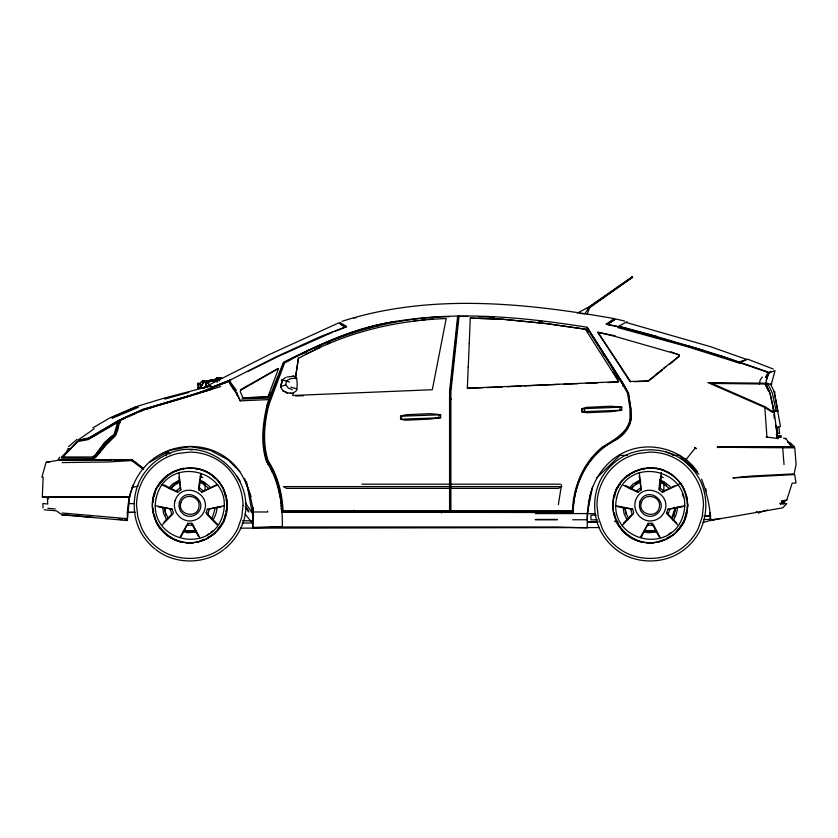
<?xml version="1.0" encoding="UTF-8"?>
<svg xmlns="http://www.w3.org/2000/svg" width="838" height="838" viewBox="0 0 838 838"><rect width="100%" height="100%" fill="white"/><g stroke="black" fill="none" stroke-linecap="round" stroke-linejoin="round"><path stroke-width="1.26" d="M400.574 419.199L438.85 417.858L438.85 414.841L440.61 414.674L440.61 417.691L429.716 419.115L405.1 420.205L400.574 419.199L400.574 416.182L405.77 414.758L429.8 413.668L440.61 414.674M587.239 512.992L587.239 527.898L557.343 526.976L282.333 526.976L252.772 527.731L253.107 507.629M44.163 509.808L56.387 510.813L62.085 514.836L127.324 520.524C126.821 502.161 131.021 483.557 142.816 469.029L143.235 468.442L132.09 459.894L58.147 459.475L59.739 457.139M401.412 419.199L401.496 416.182L438.85 414.841M281.966 507.828L282.416 511.484L573.087 511.484L572.501 510.813C573.234 486.7 583.311 462.471 602.312 447.083C613.259 440.191 627.505 433.33 630.04 419.199L629.956 408.316L627.61 393.315L622.33 383.773L586.652 327.752M581.719 411.741L581.802 408.724L586.15 407.394L610.944 406.221L621.744 407.142L621.744 410.232L610.86 411.657L586.233 412.746L581.719 411.741L621.744 410.232M267.008 405.299L267.762 405.466L266.924 405.634C262.713 423.819 260.513 443.407 266.421 461.487C276.435 476.455 280.479 494.399 282.081 511.987L573.087 512.573C573.412 482.719 589.24 452.604 616.799 439.468C624.017 435.069 629.694 427.799 631.119 419.367L630.951 408.808L628.531 393.483L623.587 384.192L587.071 327.249C524.263 317.256 459.832 310.95 396.636 321.3C356.339 326.998 319.425 344.355 283.422 362.414L272.863 388.633L269.511 398.008L269.763 399.181C268.548 406.818 265.049 408.745 268.851 399.6L269.763 399.181L283.506 363.985M197.831 387.963L197.998 383.27L202.524 384.694L199.004 388.13L197.831 387.963L198.585 387.544M573.087 511.484C573.831 487.349 583.615 462.974 602.731 447.586C613.94 440.673 628.343 433.445 630.71 419.031L630.626 408.316L628.196 392.98L623.084 383.773L587.071 327.249M469.249 343.664L470.254 318.115L502.329 319.205L546.125 323.562L585.982 329.261L588.014 332.361M468.243 367.274L469.249 343.412M482.856 387.711L467.321 388.214L468.243 366.855M286.345 392.823L292.63 393.242L295.479 391.482L296.652 390.393L297.239 384.024L296.652 377.99L295.479 376.828L293.719 376.157L286.931 377.079M217.147 382.327L216.592 378.168L221.201 378.001L218.435 378.745L220.698 378.158L218.268 377.833M252.772 527.731L252.856 508.697M264.159 424.143C262.943 437.876 263.3 452.038 268.359 465.027M590.874 491.99L588.245 506.875L587.239 519.434M181.259 536.435L186.57 526.013L187.649 525.206L187.827 523.321L191.598 523.321L192.667 524.127L199.664 537.43M458.355 315.853L450.236 391.315L450.236 511.484L449.566 510.813L449.566 391.398L457.611 316.523L458.355 315.853L459.025 316.439L467.74 316.439M641.091 537.598L646.988 526.013L648.067 525.206L648.245 523.321L652.016 523.321L653.095 524.127L660.082 537.43M127.324 520.524L129.66 495.656L133.326 484.888M459.025 316.439L450.907 391.315L450.907 510.813L450.236 511.484M771.861 384.087L711.933 383.437L764.78 406.639L766.959 437.457M558.349 510.813L558.014 511.484M782.2 502.852L782.116 503.523L784.295 503.355L784.546 502.517M771.609 383.249L775.045 370.606L768.844 373.036L766.623 372.302M295.364 378.158L298.412 357.816M200.649 473.69L198.501 488.606L198.857 489.863L201.822 492.105L217.733 484.856M661.255 472.454L658.919 488.606L659.276 489.863L662.24 492.105L678.152 484.856M201.193 474.622L199.392 486.909L199.758 488.25L203.163 490.67L204.503 490.67L216.571 484.678M295.416 378.682L298.412 358.486C343.475 332.927 394.656 320.43 446.214 318.534L432.314 389.722L292.713 395.494L293.111 393.095M661.433 475.848L660.176 488.25L663.581 490.67L664.932 490.67L674.8 485.768M129.157 499.008L129.576 496.745L42.319 496.913L43.157 477.147L41.9 477.147L46.006 462.576M687.108 345.905L722.953 356.873L768.551 372.638L765.702 383.27L770.017 393.472L774.155 412.244L772.479 412.327L764.696 407.394L707.921 382.599L767.755 383.249M129.241 498.673L129.576 496.745M289.529 382.097L282.165 379.834L280.824 387.376L283.003 390.812L287.518 392.907L283.003 390.812M292.294 389.722L288.44 388.13L285.758 384.862L286.512 380.756L290.367 378.745L296.652 377.99M558.349 504.696L561.533 484.773M588.245 506.875C590.182 479.839 608.765 454.322 635.895 448.34C658.815 443.281 684.154 452.405 697.583 471.92M449.147 316.691C391.22 317.56 335.032 334.854 284.595 362.833L268.684 405.299C264.389 423.42 262.263 442.883 268.181 460.9C277.86 475.722 282.113 493.299 283.087 510.813L282.416 511.484C281.558 493.739 277.169 475.921 267.427 460.9C261.655 442.841 263.708 423.431 268.013 405.299L284.009 362.33C319.938 344.292 356.758 326.977 396.971 321.3M592.456 487.129L587.239 513.579L595.043 513.736M280.824 386.622L282.165 379.834L280.824 387.376L280.824 386.622L285.758 384.862M117.519 422.551L114.083 434.44L104.541 443.815L94.746 455.799L92.735 456.972L62.756 456.972L77.745 441.553L88.126 439.636L117.519 422.551L117.268 423.64M766.204 380.085L768.844 373.036L767.503 371.779L723.037 356.454M111.496 459.475L111.328 460.23L111.831 459.475M111.496 459.559L132.09 459.978L132.257 460.816L132.09 459.894M441.553 513.034L442.118 510.478M673.721 516.679L675.669 507.891M152.788 502.873L153.637 499.102M154.202 496.588L155.899 489.057L166.395 476.057L173.476 471.564L181.458 468.693A37.49 37.49 0 0 1 183.951 468.222M225.401 514.165L223.704 521.707L218.048 528.705M225.967 511.662L226.815 507.891M613.489 501.616L612.641 505.377L613.625 513.725L616.412 521.707A37.49 37.49 0 0 0 619.68 527.259M614.338 497.845L616.318 489.057L620.35 484.06M686.385 511.662L684.122 521.707L680.089 526.704M687.233 507.891L687.799 505.377L686.909 497.039L684.038 489.057A37.49 37.49 0 0 0 679.974 482.437M268.024 407.111L268.621 404.702M129.492 497.081L48.353 496.997L47.431 499.008L47.766 504.036L42.906 503.449L42.989 507.964M784.295 502.685L783.624 501.354L784.546 501.857L784.295 502.685L782.535 502.852L782.032 501.69M163.839 484.856L175.09 490.586L176.525 490.586L179.929 488.156L180.296 486.909L178.965 477.084M161.87 484.762L176.525 491.927L177.782 492.021L180.83 489.863L178.861 472.454M625.389 485.432L635.508 490.586L636.943 490.586L640.358 488.156L640.714 486.909L639.226 475.848M623.42 485.317L636.943 491.927L638.2 492.021L641.248 489.863L639.279 472.454M214.161 386.37L229.905 380.337L229.905 383.27L236.609 392.572L240.118 400.857C237.699 393.535 231.445 388.057 228.816 381.091L214.078 386.706C179.562 403.047 138.48 405.519 106.562 428.564M214.916 509.242L212.758 516.418L211.323 518.502M675.334 509.242L673.186 516.418L671.751 518.502M207.332 387.711L206.378 385.449L210.977 386.119L208.714 385.449L208.463 382.767L206.295 382.599L205.54 385.03L208.421 386.538M779.853 502.936L780.356 503.942L786.809 500.014L792.161 483.18L796.016 483.013L794.675 474.549L732.873 477.901L752.472 475.974L794.089 473.879L796.1 464.503L794.759 447.838L717.38 447.251L794.508 446.832L789.731 442.391M214.078 386.706L212.569 388.549L210.055 389.722L142.9 409.573L119.446 420.288L115.256 435.027L105.462 444.653L95.584 456.888L92.903 458.386L92.903 460.23L93.406 458.721L95.752 457.297L106.217 444.905L115.675 435.446L117.938 429.496L119.782 420.707M217.105 524.756L206.567 513.987L206.211 512.73L207.374 509.242L224.532 505.691M267.678 510.981L267.762 511.987L253.359 511.987L252.605 513.579M677.523 524.756L666.996 513.987L666.629 512.73L667.802 509.242L684.95 505.691M718.051 447.754L717.716 446.748M671.73 517.989L674.506 509.724L674.506 507.283M217.335 524.085L208.369 514.888L207.918 513.547L209.259 509.598L210.432 508.792L221.232 506.864M676.863 523.163L668.787 514.888L668.336 513.547L669.688 509.598L670.85 508.792L682.855 506.655M270.705 396.982L272.423 392.069M270.611 396.887L272.319 392.278M274.016 387.68L275.712 383.081M270.946 396.384L272.224 392.928M274.351 387.177L275.618 383.731M587.155 314.187L589.585 307.735L632.46 277.252L632.041 276.833L588.915 306.98L577.361 313.098M276.603 380.735L278.017 377.163M276.467 381.426L278.352 376.66M268.862 395.819L270.402 392.519M766.121 377.404L767.692 374.083M219.273 377.917L219.106 381.039M179.845 537.409L187.827 523.321M640.263 537.409L648.245 523.321M198.857 489.863L199.758 488.25M659.276 489.863L660.176 488.25M219.776 379.918L221.201 377.498L221.787 378.409M765.45 377.32L768.048 372.973L770.771 371.36M92.903 460.23L93.406 458.721L92.819 458.805L94.663 457.632M219.409 379.897L220.363 378.326M229.905 383.27L230.492 382.348L229.905 380.337M201.518 386.287L197.998 383.27L198.585 384.275L202.524 380.923L204.619 381.091L201.853 385.281L202.524 384.694M584.641 313.936L589.334 307.316L632.46 277.252L587.082 308.677M132.09 459.978L131.671 460.565L107.976 461.989L62.169 462.576M94.746 455.799L104.457 442.558L112.229 435.791M762.35 376.985L760.255 379.75L759.333 383.94M208.253 382.725L209.636 381.175L215.335 380.756L216.675 378.168L221.201 378.001M686.06 459.559L685.39 459.14L694.43 468.107L686.06 459.559L695.268 448.005L696.441 448.676L694.681 447.335L695.268 448.005M171.141 488.041L173.56 485.024M631.569 488.041L633.182 486.03M214.821 532.706C206.609 541.673 193.117 544.344 181.458 542.06A37.49 37.49 0 0 1 166.395 534.801M676.863 530.705L678.476 528.705M215.335 380.756L216.675 378.168M61.499 457.139L69.114 449.43M98.779 453.264L100.371 451.368M131.922 460.649L132.425 460.146L131.671 460.565L132.425 460.146L143.487 468.526L142.9 469.112C162.855 443.396 203.079 438.861 228.313 459.392C244.686 472.045 250.384 492.493 253.359 511.987L253.296 508.467M607.508 324.316L606.251 324.065L614.212 318.618C524.871 302.822 429.946 293.122 342.04 321.3M170.512 489.266L173.927 485.558L179.384 482.342M630.941 489.266L634.345 485.558L640.892 481.703M69.701 449.43L68.695 450.519L67.019 450.519M168.7 488.24L172.67 483.945L179.751 479.912M629.118 488.24L633.088 483.945L640.18 479.912M201.822 492.105L203.163 490.67M662.24 492.105L663.581 490.67M204.619 381.091L202.607 383.186L202.524 380.923M163.965 522.21L171.141 514.794L171.591 513.453L170.334 509.504L169.171 508.697L158.372 506.896M623.493 523.142L631.569 514.794L632.009 513.453L630.763 509.504L629.589 508.697L617.585 506.697M162.404 524.745L172.942 513.904L173.298 512.647L172.219 509.148L155.072 505.597M621.953 525.646L633.36 513.904L633.717 512.647L632.638 509.148L615.49 505.597M104.541 443.815L111.548 436.755M212.569 388.549L214.078 387.041L213.156 386.622L209.636 388.968L190.551 395.243L142.732 409.405L119.279 420.037L88.88 437.96L78.835 440.139L70.371 448.759L69.533 448.676L69.952 449.346L69.533 448.676M776.795 436.514L777.465 435.844L781.236 435.844M596.499 478.1L619.9 455.38L627.641 455.38M215.251 379.918L209.469 380.337L206.619 382.851L208.044 383.186L210.39 380.504L216.173 380.085L217.43 378.326L218.268 380.421M614.757 319.435L607.047 324.631L615.427 318.932L624.635 321.027M614.883 319.456L608.482 323.594M68.611 446.581L77.159 439.217M669.855 364.132L679.482 356.181M648.203 380.923L678.77 356.307L678.853 354.715L615.04 336.373L597.965 332.267L630.543 381.51L647.952 380.923M655.892 374.576L657.872 372.994M659.852 371.402L661.842 369.82M663.822 368.228L665.812 366.646M662.03 370.375L648.203 381.175L634.062 381.699M92.735 456.972L94.296 455.799M206.839 535.273L208.84 533.827M210.851 532.371L212.852 530.915M668.263 534.55L671.269 532.371M78.583 439.72L94.076 428.826M282.165 379.918L285.758 377.498M630.375 419.869L631.035 419.786M768.551 372.638L768.048 372.973L768.718 373.224L767.797 372.47M613.51 509.148L612.641 505.377L613.542 497.039A36.851 36.851 0 0 1 626.814 476.057L633.895 471.564L641.877 468.693A37.49 37.49 0 0 1 644.37 468.222M687.223 502.873L687.799 505.377L686.909 513.725A36.851 36.851 0 0 1 673.626 534.707C664.702 541.694 652.959 544.375 641.877 542.06A37.49 37.49 0 0 1 621.283 529.354M92.819 427.904L110.239 417.691L135.777 406.807M149.929 462.073L170.198 450.268L190.132 446.497L210.055 450.268L227.978 459.727L239.825 471.511M97.753 433.854L88.964 438.546M240.663 389.67L277.849 368.584M627.065 321.698L618.863 326.139L656.793 336.52M62.756 456.972L64.013 456.301L62.672 456.804M224.951 382.704L275.964 356.894L320.095 336.708L346.733 326.495L339.778 322.389M206.221 386.318L202.943 387.963L204.283 387.879M208.411 385.229L269.846 354.296L338.521 322.976L345.727 327.082L335.053 331.24M450.236 399.349L450.907 399.014L449.566 399.433L450.907 399.349M285.098 362.288L291.687 359.031M231.393 379.53L213.47 386.768M247.671 371.517L279.064 356.056L332.686 332.173M198.145 542.06L203.938 539.232M207.415 537.535L213.208 534.707A36.851 36.851 0 0 0 226.48 513.725C229.497 499.867 224.217 484.898 213.208 475.963C199.727 464.954 180.086 465.781 166.395 476.057A36.851 36.851 0 0 0 153.113 497.039C150.861 508.1 153.543 519.864 160.467 528.788A36.851 36.851 0 0 0 181.458 542.06M626.814 476.057C638.451 467.981 653.493 464.985 666.545 471.48C677.125 476.874 685.411 486.983 686.353 499.102M658.563 542.06L664.356 539.232M666.671 538.101L673.626 534.707M305.399 354.484L320.545 347.278M326.37 344.502L331.031 342.281M300.779 354.663L306.582 351.918M314.7 348.095L321.666 344.806M120.955 420.173L125.627 417.963M127.963 416.978L136.133 413.26M138.469 412.118L141.978 410.515M111.747 417.691L137.788 406.137L163.997 398.176L208.379 386.538L213.156 386.622M217.597 378.996L220.027 378.085L209.385 380.672L202.356 381.426L203.697 381.845L216.351 379.31M739.284 361.985L747.653 359.135L773.369 369.097M112.25 418.277L138.375 407.31M327.469 342.072L330.958 340.657M336.771 338.301L339.107 337.358M215.272 386.664L229.654 381.175L228.816 381.091M220.624 386.569L166.427 402.869M630.71 419.367L630.04 419.199M210.055 389.722L145.592 409.311M756.243 511.704L758.579 512.657L767.315 510.049M349.572 333.105L354.484 331.754M367.976 328.014L372.92 326.799M164.667 399.098L188.791 392.488M702.956 522.451L715.484 519.099M745.726 360.225L738.948 362.571L735.471 361.367M208.379 386.538L200.177 388.298M131.838 487.538L138.134 486.05M350.829 332.854L354.61 332.016M209.469 381.594L217.094 379.918L219.441 378.661L219.357 378.001M375.424 326.275L377.917 325.752M709.975 512.688L710.425 520.44L720.638 518.355M291.624 376.576L293.719 376.157M170.334 509.504L172.219 509.148M630.763 509.504L632.638 509.148M80.479 440.139L84.523 439.51M202.607 382.851L208.327 381.803M710.425 520.44L782.619 507.88L786.725 503.69L780.356 503.942M781.278 500.935L786.809 500.014M581.802 408.724L621.744 407.142M781.948 502.182L783.457 502.025M224.594 548.974A57.068 57.068 0 0 0 240.118 529.595C263.624 484.029 211.166 431.528 165.578 455.065A57.068 57.068 0 0 0 139.485 481.169C132.467 496.41 132.467 514.354 139.485 529.595A57.068 57.068 0 0 0 154.999 548.974M414.003 320.797L416.549 320.545M421.629 320.022L425.442 319.634M427.988 319.383L433.068 318.869M353.678 317.948L356.234 317.696M438.85 417.858L440.61 417.691M48.52 498.924L47.515 498.673M195.903 532.109L187.733 532.738L183.176 531.711M656.322 532.109L648.162 532.738L643.594 531.711M69.701 448.592L67.857 448.592M502.234 387.009L486.742 387.585M507.367 386.737L521.466 386.014M524.033 385.878L558.757 384.401M764.78 406.639L772.395 411.406L777.968 411.217L774.123 391.545L770.604 384.087M467.321 388.214L618.727 381.678L585.395 329.261L546.125 323.562L502.161 319.205L470.254 318.115M240.118 400.857L268.851 399.6M563.911 384.202L578.084 383.668M585.814 383.375L597.41 382.935M607.718 382.537L618.025 382.149M241.627 399.098L269.511 398.008M243.219 397.799L268.349 396.919M703.763 519.539L711.431 519.267M587.564 521.969L598.007 521.823M614.903 521.257L617.501 521.173L618.035 523.645M295.625 395.965L303.471 395.725M587.574 522.263L598.007 522.168M614.903 521.655L617.501 521.582M599.306 527.573L240.297 528.139M267.092 461.403C279.934 480.719 282.595 504.329 282.333 526.976L253.107 527.395M128.664 503.638L133.871 503.586M127.565 512.416L135.358 512.332M127.219 512.385L135.054 512.301M242.109 523.017L252.584 522.985M202.859 388.298L204.702 388.298M774.123 391.545L774.71 391.545M774.961 392.383L774.375 392.383L780.482 426.636M627.442 392.98L628.28 393.315M627.861 393.483L628.615 393.818M449.566 399.098L450.236 399.098M268.097 404.964L268.684 405.299M400.574 416.182L401.496 416.182M778.219 436.514L780.566 436.514M780.691 436.535L776.92 436.535L776.302 434.21M781.362 437.206L777.591 437.373L774.207 412.223M783.54 438.211L785.971 438.798L791.994 446.832L789.249 443.553M717.38 447.251L793.921 447.335M67.941 449.43L70.455 449.346M672.746 455.369L679.189 455.369L698.85 474.214M92.903 458.386L61.583 458.051L78.835 440.306L88.545 438.379L119.446 420.288L120.452 422.687M111.077 460.23L58.566 460.23L46.341 462.241L49.526 462.241M361.974 484.186L449.566 484.186M450.907 484.186L560.444 484.186M283.087 510.813L449.566 510.813M450.907 510.813L572.501 510.813M535.325 513.579L587.742 513.579M596.132 515.171L590.926 515.171L590.926 519.853L597.421 519.864M535.325 519.434L557.343 519.434M535.325 519.769L557.343 519.769M572.668 519.769L587.239 519.769M187.649 525.206L191.776 525.206L192.939 526.096L198.522 536.456M648.067 525.206L652.194 525.206L653.357 526.096L658.94 536.456M242.444 520.754L251.599 520.796M270.643 526.767L282.333 526.976M115.183 460.313L120.337 460.418M704.182 515.988L710.676 516.124L704.182 515.946M478.718 316.837L494.231 317.183M46.509 497.5L42.319 496.913M706.78 515.758L710.676 516.009M62.085 514.836L75.399 515.674M62.085 512.992L127.407 518.691M767.671 372.449L768.676 372.533M47.85 508.299L55.298 508.97M76.687 515.799L93.406 517.434M538.331 321.017L542.228 321.415M579.959 313.433L583.478 313.81M766.121 436.954L778.429 438.63M189.797 449.597L192.279 449.859M118.179 519.151L122.055 519.675M124.642 520.021L127.24 520.356M290.283 393.242L291.456 393.41M296.987 388.968L290.786 387.125M608.241 324.851L616.579 326.422M667.802 509.242L669.688 509.598M207.374 509.242L209.259 509.598M615.04 335.787L597.63 332.267L607.341 346.922M606.251 324.065L617.637 326.411M666.346 484.972L663.864 484.437L663.885 492.116M640.096 332.843L643.867 333.807M650.162 335.42L685.725 345.623M211.48 386.37L213.208 386.821M617.554 327.501L686.312 346.335L739.745 363.252M618.025 326.307L656.625 336.52L703.103 350.253M617.774 326.642L685.882 345.539M626.143 322.452L710.729 346.743L747.234 359.638M687.191 345.486L723.121 356.454M686.94 345.989L702.768 350.755M704.014 351.143L728.505 358.957M239.699 400.271L240.454 400.522M666.147 452.174L674.433 455.065A57.068 57.068 0 0 1 700.537 481.169C707.555 496.41 707.555 514.354 700.537 529.595A57.068 57.068 0 0 1 674.433 555.699C659.192 562.707 641.248 562.707 626.007 555.699A57.068 57.068 0 0 1 599.903 529.595C592.895 514.354 592.895 496.41 599.903 481.169A57.068 57.068 0 0 1 626.007 455.065C641.248 448.068 659.202 448.016 674.433 455.065M169.894 453.704L166.259 452.363L169.873 453.704M670.683 351.751L679.23 354.924M660.836 476.623L663.225 477.566M200.418 476.623L202.796 477.566M659.412 482.018L662.952 483.411L668.881 488.072M200.177 482.479L202.534 483.411L208.453 488.072M659.59 479.965L663.947 481.703L670.316 486.721M200.251 480.394L203.519 481.703L209.888 486.721M48.353 496.997L49.442 497.5M666.629 512.73L668.336 513.547M206.211 512.73L207.918 513.547M787.898 442.391L788.558 442.726L787.73 442.223M341.286 324.652L345.811 327.501M785.971 438.798L785.216 438.211M131.922 460.732L142.816 469.029M636.943 490.586L638.2 492.021M176.525 490.586L177.782 492.021M245.094 514.008L253.191 524.117M632.041 276.833L632.711 277.671M782.786 502.852L783.457 503.69M230.492 382.348L236.358 390.225M245.293 502.695L253.621 515.349M608.053 347.99L630.207 381.845M602.26 352.389L604.387 355.679M245.22 506.529L248.75 511.987L247.189 508.394M611.478 366.625L613.594 369.935M617.114 375.445L619.23 378.755M620.633 380.965L622.749 384.275M236.756 475.869L240.118 481.169M613.385 372.145L618.654 380.997M573.087 512.573L572.752 511.987L282.081 511.987L280.981 508.289M69.617 448.759L69.952 449.346M640.358 488.156L641.248 489.863M179.929 488.156L180.83 489.863M628.678 518.596L625.913 512.919L625.138 507.891M168.26 518.596L165.495 512.919L164.719 507.891M627.034 519.832L624.027 513.453L623.137 507.692M166.605 519.832L163.609 513.453L162.708 507.692M353.866 510.206L354.935 512.531M768.09 384.003L772.364 393.305L776.218 411.301M765.513 384.317L768.415 391.137M765.387 384.307L766.843 387.711M766.037 384.024L770.059 393.483L774.123 411.385M701.553 479.158C706.696 492.335 710.121 506.435 710.593 520.608M216.675 379.08L217.43 381.175M244.738 478.718L251.075 496.641M270.852 467.489L272.528 472.381M278.813 490.754L280.489 495.656M682.352 493.708L683.504 497.238M280.981 505.817L282.919 511.987M758.579 512.657L758.746 513.244M270.433 465.687L272.109 471.878M777.465 435.844L775.799 425.212M614.38 512.919L616.412 521.707L620.895 528.788A36.851 36.851 0 0 0 641.877 542.06M225.349 496.588L223.61 489.057A37.49 37.49 0 0 0 195.652 468.222M225.935 499.102L226.805 502.873M152.799 507.891L153.668 511.662M154.244 514.165L155.983 521.707A37.49 37.49 0 0 0 161.724 530.36M776.585 435.949L777.088 438.169M624.771 507.891L626.164 514.165M164.625 509.148L166.018 515.422M197.998 383.27L199.004 388.13M209.469 380.337L209.636 381.175M252.018 511.987L246.508 481.777M165.725 451.986L166.427 455.809M773.045 408.808L773.484 411.322M679.189 483.589L679.283 484.301M236.693 393.242L236.609 392.572L236.871 395.159M773.862 414.464L774.291 418.057M280.929 499.312L281.379 502.957M652.016 523.321L652.194 525.206M191.598 523.321L191.776 525.206M782.702 447.838L784.043 464.587M206.295 382.599L206.378 384.778M623.084 383.773L623.095 386.381M705.984 488.826L705.994 491.382M558.569 510.394L558.569 512.908M205.048 490.764L205.038 484.354A26.02 26.02 0 0 0 200.512 481.682M619.984 407.394L619.984 410.4M584.557 408.64L584.557 411.741M582.64 408.64L582.64 411.741M214.853 532.79A37.092 37.092 0 0 1 209.856 536.645M155.983 549.738A57.068 57.068 0 0 0 165.578 555.699C180.83 562.707 198.774 562.707 214.015 555.699A57.068 57.068 0 0 0 223.62 549.738M662.114 540.573A37.092 37.092 0 0 1 658.469 541.599M617.952 523.74A37.092 37.092 0 0 1 616.789 521.519M613.207 507.891A37.092 37.092 0 0 1 613.207 502.884M195.453 530.224A25.695 25.695 0 0 1 184.13 530.192M212.747 520.356A27.57 27.57 0 0 0 216.885 509.504A27.235 27.235 0 0 0 217.136 507.189M164.751 477.964A37.092 37.092 0 0 1 166.668 476.33M181.553 469.154A37.092 37.092 0 0 1 184.014 468.683M195.589 468.683A37.092 37.092 0 0 1 198.051 469.154M212.936 476.33A37.092 37.092 0 0 1 214.842 477.964M193.075 542.856A37.49 37.49 0 0 1 186.518 542.856M195.631 530.768A26.02 26.02 0 0 1 183.972 530.768M174.576 484.291A26.02 26.02 0 0 1 179.081 481.682M655.871 530.224A25.695 25.695 0 0 1 644.548 530.192M673.176 520.356A27.57 27.57 0 0 0 677.303 509.504A27.235 27.235 0 0 0 677.554 507.189M616.758 489.319A37.092 37.092 0 0 1 617.92 487.088M627.086 476.33A37.092 37.092 0 0 1 629.108 474.832M641.971 469.154A37.092 37.092 0 0 1 644.432 468.683M653.504 542.856A37.49 37.49 0 0 1 646.946 542.856M646.946 467.908A37.49 37.49 0 0 1 652.194 467.814M656.07 468.222A37.49 37.49 0 0 1 658.563 468.693M659.789 468.997A37.49 37.49 0 0 1 664.702 470.663M667.1 471.773A37.49 37.49 0 0 1 673.626 475.963M656.049 530.768A26.02 26.02 0 0 1 644.391 530.768M634.995 484.291A26.02 26.02 0 0 1 639.499 481.682M660.941 481.682A26.02 26.02 0 0 1 664.387 483.568M180.924 502.507C176.776 514.93 197.758 519.56 199.035 506.456C200.544 495.824 183.993 492.315 180.924 502.507M641.342 502.507C637.194 514.93 658.176 519.56 659.464 506.456C660.973 495.824 644.422 492.315 641.342 502.507M179.395 501.972L178.944 506.55L180.296 510.855L183.344 514.26A10.8 10.8 0 0 0 196.165 514.26C211.029 502.371 186.329 484.322 179.395 501.972M639.813 501.972L639.373 506.55L640.714 510.855L643.762 514.26A10.8 10.8 0 0 0 656.594 514.26C671.448 502.371 646.758 484.322 639.813 501.972M153.48 497.133C146.859 522.682 172.607 548.345 198.145 541.704C220.656 536.949 233.823 509.776 223.348 489.235A36.369 36.369 0 0 0 205.939 471.836C185.397 461.35 158.11 474.559 153.48 497.133M613.898 497.133C607.278 522.682 633.025 548.345 658.563 541.704C681.074 536.949 694.241 509.776 683.766 489.235A36.369 36.369 0 0 0 666.367 471.836C645.815 461.35 618.538 474.559 613.898 497.133M175.09 500.632C172.366 509.232 177.886 518.513 186.57 520.628A15.608 15.608 0 0 0 203.257 513.181C214.004 493.833 182.223 479.682 175.09 500.632M635.508 500.632C632.795 509.232 638.305 518.513 646.988 520.628A15.608 15.608 0 0 0 663.675 513.181C674.422 493.833 642.641 479.682 635.508 500.632M243.072 505.377L241.732 517.224L237.783 528.516A54.135 54.135 0 0 1 212.936 553.363C198.365 560.109 181.228 560.109 166.657 553.363A54.135 54.135 0 0 1 141.811 528.516L137.872 517.224L136.521 505.377A53.653 53.653 0 0 1 148.096 472.192A53.328 53.328 0 0 1 177.96 453.452L189.797 452.101A53.653 53.653 0 0 1 222.981 463.676C235.31 473.952 242.852 489.298 243.072 505.377M703.501 505.377L702.15 517.224L698.201 528.516A54.135 54.135 0 0 1 673.364 553.363C658.783 560.109 641.657 560.109 627.086 553.363A54.135 54.135 0 0 1 602.239 528.516L598.29 517.224L596.949 505.377A53.653 53.653 0 0 1 608.514 472.192A53.328 53.328 0 0 1 638.378 453.452L650.225 452.101A53.653 53.653 0 0 1 683.41 463.676C695.729 473.952 703.271 489.298 703.501 505.377M156.256 497.762C146.503 541.683 213.166 556.861 223.348 513.003C233.069 469.071 166.49 453.913 156.256 497.762M616.674 497.762C606.922 541.683 673.595 556.861 683.766 513.003C693.487 469.071 626.918 453.913 616.674 497.762M240.621 390.309L240.202 391.566L242.968 397.841L267.93 396.919L278.562 368.448L240.621 390.309M561.701 486.616L558.433 488.365L286.596 488.365L283.422 486.616L561.701 486.616M778.973 426.961L777.13 426.961L777.716 433.33L779.56 433.33L778.973 426.961"/></g></svg>
